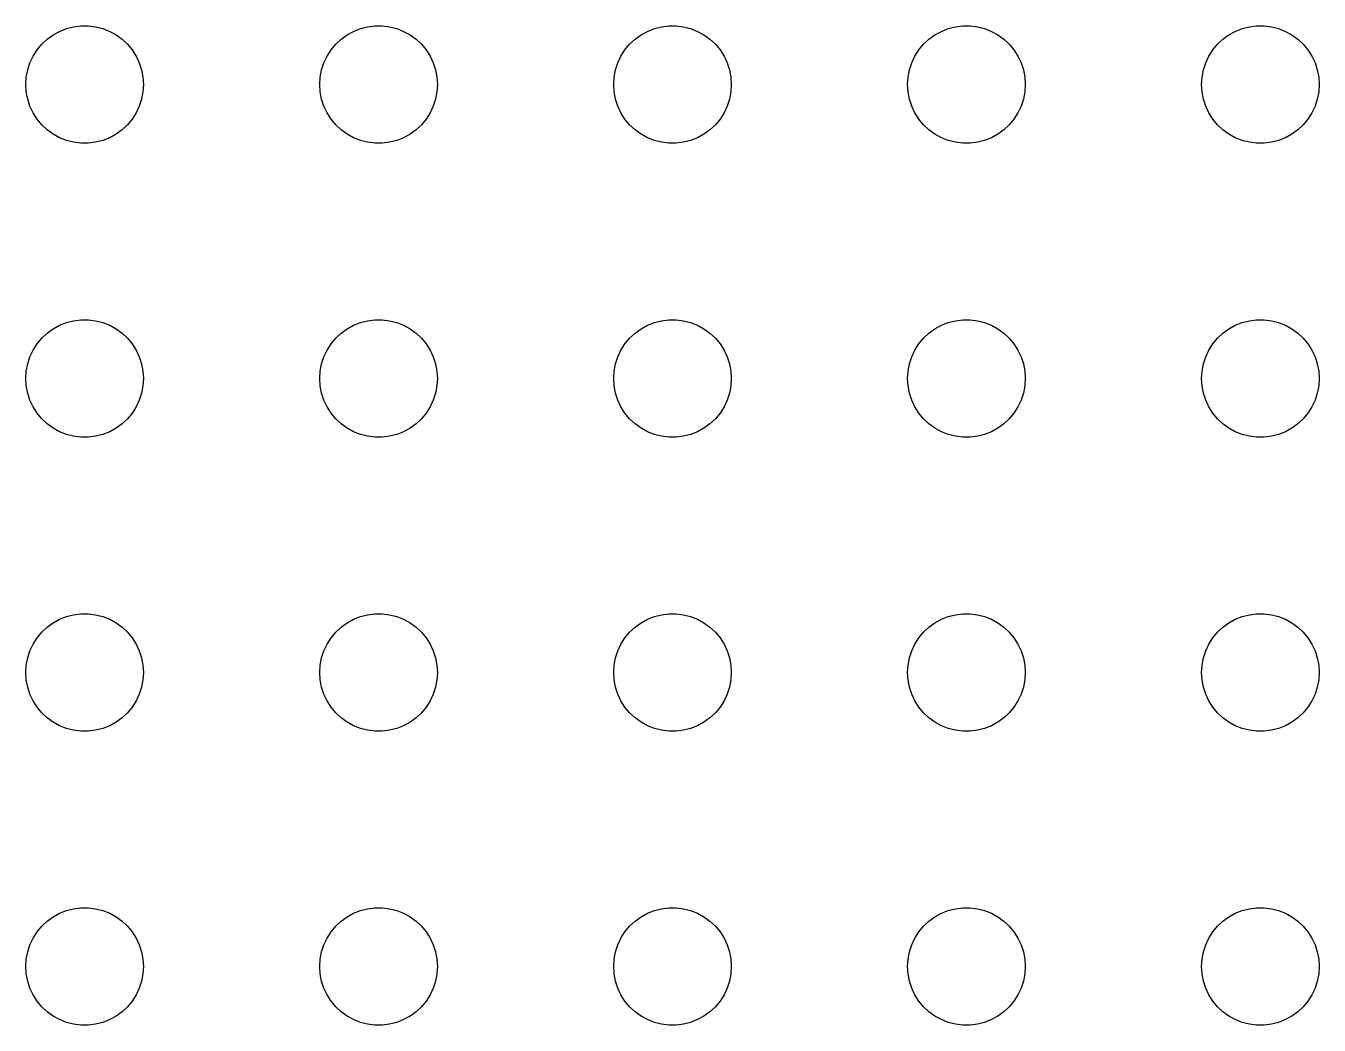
# Model space of a CAD drawing. Header units: metres. Extents: x -134 to 134, y 518 to 1078.
# Drawn here: x -69 to -36, y 796.5 to 822 of the extents above; entities that cross this region are included whole.
import ezdxf

# ---------------------------------------------------------------- set-up
doc = ezdxf.new("R2010")
doc.units = ezdxf.units.M

msp = doc.modelspace()

# ---------------------------------------------------------------- linework, layer by layer
for p, q in [((-68.4561, 821.656), (-68.3037, 821.766)), ((-68.3037, 821.766), (-68.1387, 821.857)), ((-68.1387, 821.857), (-67.9635, 821.927)), ((-67.9635, 821.927), (-67.7811, 821.973)), ((-67.7811, 821.973), (-67.5942, 821.997)), ((-67.5942, 821.997), (-67.4058, 821.997)), ((-67.4058, 821.997), (-67.2189, 821.973)), ((-67.2189, 821.973), (-67.0365, 821.927)), ((-67.0365, 821.927), (-66.8613, 821.857)), ((-66.8613, 821.857), (-66.6963, 821.766)), ((-66.6963, 821.766), (-66.5439, 821.656)), ((-60.9561, 821.656), (-60.8037, 821.766)), ((-60.8037, 821.766), (-60.6387, 821.857)), ((-60.6387, 821.857), (-60.4635, 821.927)), ((-60.4635, 821.927), (-60.2811, 821.973)), ((-60.2811, 821.973), (-60.0942, 821.997)), ((-60.0942, 821.997), (-59.9058, 821.997)), ((-59.9058, 821.997), (-59.7189, 821.973)), ((-59.7189, 821.973), (-59.5365, 821.927)), ((-59.5365, 821.927), (-59.3613, 821.857)), ((-59.3613, 821.857), (-59.1963, 821.766)), ((-59.1963, 821.766), (-59.0439, 821.656)), ((-53.4561, 821.656), (-53.3037, 821.766)), ((-53.3037, 821.766), (-53.1387, 821.857)), ((-53.1387, 821.857), (-52.9635, 821.927)), ((-52.9635, 821.927), (-52.7811, 821.973)), ((-52.7811, 821.973), (-52.5942, 821.997)), ((-52.5942, 821.997), (-52.4058, 821.997)), ((-52.4058, 821.997), (-52.2189, 821.973)), ((-52.2189, 821.973), (-52.0365, 821.927)), ((-52.0365, 821.927), (-51.8613, 821.857)), ((-51.8613, 821.857), (-51.6963, 821.766)), ((-51.6963, 821.766), (-51.5439, 821.656)), ((-45.9561, 821.656), (-45.8037, 821.766)), ((-45.8037, 821.766), (-45.6387, 821.857)), ((-45.6387, 821.857), (-45.4635, 821.927)), ((-45.4635, 821.927), (-45.2811, 821.973)), ((-45.2811, 821.973), (-45.0942, 821.997)), ((-45.0942, 821.997), (-44.9058, 821.997)), ((-44.9058, 821.997), (-44.7189, 821.973)), ((-44.7189, 821.973), (-44.5365, 821.927)), ((-44.5365, 821.927), (-44.3613, 821.857)), ((-44.3613, 821.857), (-44.1963, 821.766)), ((-44.1963, 821.766), (-44.0439, 821.656)), ((-38.4561, 821.656), (-38.3037, 821.766)), ((-38.3037, 821.766), (-38.1387, 821.857)), ((-38.1387, 821.857), (-37.9635, 821.927)), ((-37.9635, 821.927), (-37.7811, 821.973)), ((-37.7811, 821.973), (-37.5942, 821.997)), ((-37.5942, 821.997), (-37.4058, 821.997)), ((-37.4058, 821.997), (-37.2189, 821.973)), ((-37.2189, 821.973), (-37.0365, 821.927)), ((-37.0365, 821.927), (-36.8613, 821.857)), ((-36.8613, 821.857), (-36.6963, 821.766)), ((-36.6963, 821.766), (-36.5439, 821.656)), ((-68.8145, 821.223), (-68.7135, 821.382)), ((-68.7135, 821.382), (-68.5934, 821.527)), ((-68.5934, 821.527), (-68.4561, 821.656)), ((-66.5439, 821.656), (-66.4065, 821.527)), ((-66.4065, 821.527), (-66.2865, 821.382)), ((-66.2865, 821.382), (-66.1855, 821.223)), ((-61.3145, 821.223), (-61.2135, 821.382)), ((-61.2135, 821.382), (-61.0934, 821.527)), ((-61.0934, 821.527), (-60.9561, 821.656)), ((-59.0439, 821.656), (-58.9065, 821.527)), ((-58.9065, 821.527), (-58.7865, 821.382)), ((-58.7865, 821.382), (-58.6855, 821.223)), ((-53.8145, 821.223), (-53.7135, 821.382)), ((-53.7135, 821.382), (-53.5934, 821.527)), ((-53.5934, 821.527), (-53.4561, 821.656)), ((-51.5439, 821.656), (-51.4065, 821.527)), ((-51.4065, 821.527), (-51.2865, 821.382)), ((-51.2865, 821.382), (-51.1855, 821.223)), ((-46.3145, 821.223), (-46.2135, 821.382)), ((-46.2135, 821.382), (-46.0934, 821.527)), ((-46.0934, 821.527), (-45.9561, 821.656)), ((-44.0439, 821.656), (-43.9065, 821.527)), ((-43.9065, 821.527), (-43.7865, 821.382)), ((-43.7865, 821.382), (-43.6855, 821.223)), ((-38.8145, 821.223), (-38.7135, 821.382)), ((-38.7135, 821.382), (-38.5934, 821.527)), ((-38.5934, 821.527), (-38.4561, 821.656)), ((-36.5439, 821.656), (-36.4065, 821.527)), ((-36.4065, 821.527), (-36.2865, 821.382)), ((-36.2865, 821.382), (-36.1855, 821.223)), ((-68.9529, 820.873), (-68.8947, 821.052)), ((-68.8947, 821.052), (-68.8145, 821.223)), ((-66.1855, 821.223), (-66.1053, 821.052)), ((-66.1053, 821.052), (-66.0471, 820.873)), ((-61.4529, 820.873), (-61.3947, 821.052)), ((-61.3947, 821.052), (-61.3145, 821.223)), ((-58.6855, 821.223), (-58.6053, 821.052)), ((-58.6053, 821.052), (-58.5471, 820.873)), ((-53.9529, 820.873), (-53.8947, 821.052)), ((-53.8947, 821.052), (-53.8145, 821.223)), ((-51.1855, 821.223), (-51.1053, 821.052)), ((-51.1053, 821.052), (-51.0471, 820.873)), ((-46.4529, 820.873), (-46.3947, 821.052)), ((-46.3947, 821.052), (-46.3145, 821.223)), ((-43.6855, 821.223), (-43.6053, 821.052)), ((-43.6053, 821.052), (-43.5471, 820.873)), ((-38.9529, 820.873), (-38.8947, 821.052)), ((-38.8947, 821.052), (-38.8145, 821.223)), ((-36.1855, 821.223), (-36.1053, 821.052)), ((-36.1053, 821.052), (-36.0471, 820.873)), ((-68.9882, 820.688), (-68.9529, 820.873)), ((-66.0471, 820.873), (-66.0118, 820.688)), ((-61.4882, 820.688), (-61.4529, 820.873)), ((-58.5471, 820.873), (-58.5118, 820.688)), ((-53.9882, 820.688), (-53.9529, 820.873)), ((-51.0471, 820.873), (-51.0118, 820.688)), ((-46.4882, 820.688), (-46.4529, 820.873)), ((-43.5471, 820.873), (-43.5118, 820.688)), ((-38.9882, 820.688), (-38.9529, 820.873)), ((-36.0471, 820.873), (-36.0118, 820.688)), ((-69, 820.5), (-68.9882, 820.688)), ((-68.9882, 820.312), (-69, 820.5)), ((-66.0118, 820.688), (-66, 820.5)), ((-66, 820.5), (-66.0118, 820.312)), ((-61.5, 820.5), (-61.4882, 820.688)), ((-61.4882, 820.312), (-61.5, 820.5)), ((-58.5118, 820.688), (-58.5, 820.5)), ((-58.5, 820.5), (-58.5118, 820.312)), ((-54, 820.5), (-53.9882, 820.688)), ((-53.9882, 820.312), (-54, 820.5)), ((-51.0118, 820.688), (-51, 820.5)), ((-51, 820.5), (-51.0118, 820.312)), ((-46.5, 820.5), (-46.4882, 820.688)), ((-46.4882, 820.312), (-46.5, 820.5)), ((-43.5118, 820.688), (-43.5, 820.5)), ((-43.5, 820.5), (-43.5118, 820.312)), ((-39, 820.5), (-38.9882, 820.688)), ((-38.9882, 820.312), (-39, 820.5)), ((-36.0118, 820.688), (-36, 820.5)), ((-36, 820.5), (-36.0118, 820.312)), ((-68.9529, 820.127), (-68.9882, 820.312)), ((-68.8947, 819.948), (-68.9529, 820.127)), ((-66.0471, 820.127), (-66.1053, 819.948)), ((-66.0118, 820.312), (-66.0471, 820.127)), ((-61.4529, 820.127), (-61.4882, 820.312)), ((-61.3947, 819.948), (-61.4529, 820.127)), ((-58.5471, 820.127), (-58.6053, 819.948)), ((-58.5118, 820.312), (-58.5471, 820.127)), ((-53.9529, 820.127), (-53.9882, 820.312)), ((-53.8947, 819.948), (-53.9529, 820.127)), ((-51.0471, 820.127), (-51.1053, 819.948)), ((-51.0118, 820.312), (-51.0471, 820.127)), ((-46.4529, 820.127), (-46.4882, 820.312)), ((-46.3947, 819.948), (-46.4529, 820.127)), ((-43.5471, 820.127), (-43.6053, 819.948)), ((-43.5118, 820.312), (-43.5471, 820.127)), ((-38.9529, 820.127), (-38.9882, 820.312)), ((-38.8947, 819.948), (-38.9529, 820.127)), ((-36.0471, 820.127), (-36.1053, 819.948)), ((-36.0118, 820.312), (-36.0471, 820.127)), ((-68.8145, 819.777), (-68.8947, 819.948)), ((-68.7135, 819.618), (-68.8145, 819.777)), ((-66.1855, 819.777), (-66.2865, 819.618)), ((-66.1053, 819.948), (-66.1855, 819.777)), ((-61.3145, 819.777), (-61.3947, 819.948)), ((-61.2135, 819.618), (-61.3145, 819.777)), ((-58.6855, 819.777), (-58.7865, 819.618)), ((-58.6053, 819.948), (-58.6855, 819.777)), ((-53.8145, 819.777), (-53.8947, 819.948)), ((-53.7135, 819.618), (-53.8145, 819.777)), ((-51.1855, 819.777), (-51.2865, 819.618)), ((-51.1053, 819.948), (-51.1855, 819.777)), ((-46.3145, 819.777), (-46.3947, 819.948)), ((-46.2135, 819.618), (-46.3145, 819.777)), ((-43.6855, 819.777), (-43.7865, 819.618)), ((-43.6053, 819.948), (-43.6855, 819.777)), ((-38.8145, 819.777), (-38.8947, 819.948)), ((-38.7135, 819.618), (-38.8145, 819.777)), ((-36.1855, 819.777), (-36.2865, 819.618)), ((-36.1053, 819.948), (-36.1855, 819.777)), ((-68.5934, 819.473), (-68.7135, 819.618)), ((-68.4561, 819.344), (-68.5934, 819.473)), ((-66.4065, 819.473), (-66.5439, 819.344)), ((-66.2865, 819.618), (-66.4065, 819.473)), ((-61.0934, 819.473), (-61.2135, 819.618)), ((-60.9561, 819.344), (-61.0934, 819.473)), ((-58.9065, 819.473), (-59.0439, 819.344)), ((-58.7865, 819.618), (-58.9065, 819.473)), ((-53.5934, 819.473), (-53.7135, 819.618)), ((-53.4561, 819.344), (-53.5934, 819.473)), ((-51.4065, 819.473), (-51.5439, 819.344)), ((-51.2865, 819.618), (-51.4065, 819.473)), ((-46.0934, 819.473), (-46.2135, 819.618)), ((-45.9561, 819.344), (-46.0934, 819.473)), ((-43.9065, 819.473), (-44.0439, 819.344)), ((-43.7865, 819.618), (-43.9065, 819.473)), ((-38.5934, 819.473), (-38.7135, 819.618)), ((-38.4561, 819.344), (-38.5934, 819.473)), ((-36.4065, 819.473), (-36.5439, 819.344)), ((-36.2865, 819.618), (-36.4065, 819.473)), ((-68.3037, 819.234), (-68.4561, 819.344)), ((-68.1387, 819.143), (-68.3037, 819.234)), ((-67.9635, 819.073), (-68.1387, 819.143)), ((-67.7811, 819.027), (-67.9635, 819.073)), ((-67.0365, 819.073), (-67.2189, 819.027)), ((-66.8613, 819.143), (-67.0365, 819.073)), ((-66.6963, 819.234), (-66.8613, 819.143)), ((-66.5439, 819.344), (-66.6963, 819.234)), ((-60.8037, 819.234), (-60.9561, 819.344)), ((-60.6387, 819.143), (-60.8037, 819.234)), ((-60.4635, 819.073), (-60.6387, 819.143)), ((-60.2811, 819.027), (-60.4635, 819.073)), ((-59.5365, 819.073), (-59.7189, 819.027)), ((-59.3613, 819.143), (-59.5365, 819.073)), ((-59.1963, 819.234), (-59.3613, 819.143)), ((-59.0439, 819.344), (-59.1963, 819.234)), ((-53.3037, 819.234), (-53.4561, 819.344)), ((-53.1387, 819.143), (-53.3037, 819.234)), ((-52.9635, 819.073), (-53.1387, 819.143)), ((-52.7811, 819.027), (-52.9635, 819.073)), ((-52.0365, 819.073), (-52.2189, 819.027)), ((-51.8613, 819.143), (-52.0365, 819.073)), ((-51.6963, 819.234), (-51.8613, 819.143)), ((-51.5439, 819.344), (-51.6963, 819.234)), ((-45.8037, 819.234), (-45.9561, 819.344)), ((-45.6387, 819.143), (-45.8037, 819.234)), ((-45.4635, 819.073), (-45.6387, 819.143)), ((-45.2811, 819.027), (-45.4635, 819.073)), ((-44.5365, 819.073), (-44.7189, 819.027)), ((-44.3613, 819.143), (-44.5365, 819.073)), ((-44.1963, 819.234), (-44.3613, 819.143)), ((-44.0439, 819.344), (-44.1963, 819.234)), ((-38.3037, 819.234), (-38.4561, 819.344)), ((-38.1387, 819.143), (-38.3037, 819.234)), ((-37.9635, 819.073), (-38.1387, 819.143)), ((-37.7811, 819.027), (-37.9635, 819.073)), ((-37.0365, 819.073), (-37.2189, 819.027)), ((-36.8613, 819.143), (-37.0365, 819.073)), ((-36.6963, 819.234), (-36.8613, 819.143)), ((-36.5439, 819.344), (-36.6963, 819.234)), ((-67.5942, 819.003), (-67.7811, 819.027)), ((-67.4058, 819.003), (-67.5942, 819.003)), ((-67.2189, 819.027), (-67.4058, 819.003)), ((-60.0942, 819.003), (-60.2811, 819.027)), ((-59.9058, 819.003), (-60.0942, 819.003)), ((-59.7189, 819.027), (-59.9058, 819.003)), ((-52.5942, 819.003), (-52.7811, 819.027)), ((-52.4058, 819.003), (-52.5942, 819.003)), ((-52.2189, 819.027), (-52.4058, 819.003)), ((-45.0942, 819.003), (-45.2811, 819.027)), ((-44.9058, 819.003), (-45.0942, 819.003)), ((-44.7189, 819.027), (-44.9058, 819.003)), ((-37.5942, 819.003), (-37.7811, 819.027)), ((-37.4058, 819.003), (-37.5942, 819.003)), ((-37.2189, 819.027), (-37.4058, 819.003)), ((-67.9635, 814.427), (-67.7811, 814.473)), ((-67.7811, 814.473), (-67.5942, 814.497)), ((-67.5942, 814.497), (-67.4058, 814.497)), ((-67.4058, 814.497), (-67.2189, 814.473)), ((-67.2189, 814.473), (-67.0365, 814.427)), ((-60.4635, 814.427), (-60.2811, 814.473)), ((-60.2811, 814.473), (-60.0942, 814.497)), ((-60.0942, 814.497), (-59.9058, 814.497)), ((-59.9058, 814.497), (-59.7189, 814.473)), ((-59.7189, 814.473), (-59.5365, 814.427)), ((-52.9635, 814.427), (-52.7811, 814.473)), ((-52.7811, 814.473), (-52.5942, 814.497)), ((-52.5942, 814.497), (-52.4058, 814.497)), ((-52.4058, 814.497), (-52.2189, 814.473)), ((-52.2189, 814.473), (-52.0365, 814.427)), ((-45.4635, 814.427), (-45.2811, 814.473)), ((-45.2811, 814.473), (-45.0942, 814.497)), ((-45.0942, 814.497), (-44.9058, 814.497)), ((-44.9058, 814.497), (-44.7189, 814.473)), ((-44.7189, 814.473), (-44.5365, 814.427)), ((-37.9635, 814.427), (-37.7811, 814.473)), ((-37.7811, 814.473), (-37.5942, 814.497)), ((-37.5942, 814.497), (-37.4058, 814.497)), ((-37.4058, 814.497), (-37.2189, 814.473)), ((-37.2189, 814.473), (-37.0365, 814.427)), ((-68.5934, 814.027), (-68.4561, 814.156)), ((-68.4561, 814.156), (-68.3037, 814.266)), ((-68.3037, 814.266), (-68.1387, 814.357)), ((-68.1387, 814.357), (-67.9635, 814.427)), ((-67.0365, 814.427), (-66.8613, 814.357)), ((-66.8613, 814.357), (-66.6963, 814.266)), ((-66.6963, 814.266), (-66.5439, 814.156)), ((-66.5439, 814.156), (-66.4065, 814.027)), ((-61.0934, 814.027), (-60.9561, 814.156)), ((-60.9561, 814.156), (-60.8037, 814.266)), ((-60.8037, 814.266), (-60.6387, 814.357)), ((-60.6387, 814.357), (-60.4635, 814.427)), ((-59.5365, 814.427), (-59.3613, 814.357)), ((-59.3613, 814.357), (-59.1963, 814.266)), ((-59.1963, 814.266), (-59.0439, 814.156)), ((-59.0439, 814.156), (-58.9065, 814.027)), ((-53.5934, 814.027), (-53.4561, 814.156)), ((-53.4561, 814.156), (-53.3037, 814.266)), ((-53.3037, 814.266), (-53.1387, 814.357)), ((-53.1387, 814.357), (-52.9635, 814.427)), ((-52.0365, 814.427), (-51.8613, 814.357)), ((-51.8613, 814.357), (-51.6963, 814.266)), ((-51.6963, 814.266), (-51.5439, 814.156)), ((-51.5439, 814.156), (-51.4065, 814.027)), ((-46.0934, 814.027), (-45.9561, 814.156)), ((-45.9561, 814.156), (-45.8037, 814.266)), ((-45.8037, 814.266), (-45.6387, 814.357)), ((-45.6387, 814.357), (-45.4635, 814.427)), ((-44.5365, 814.427), (-44.3613, 814.357)), ((-44.3613, 814.357), (-44.1963, 814.266)), ((-44.1963, 814.266), (-44.0439, 814.156)), ((-44.0439, 814.156), (-43.9065, 814.027)), ((-38.5934, 814.027), (-38.4561, 814.156)), ((-38.4561, 814.156), (-38.3037, 814.266)), ((-38.3037, 814.266), (-38.1387, 814.357)), ((-38.1387, 814.357), (-37.9635, 814.427)), ((-37.0365, 814.427), (-36.8613, 814.357)), ((-36.8613, 814.357), (-36.6963, 814.266)), ((-36.6963, 814.266), (-36.5439, 814.156)), ((-36.5439, 814.156), (-36.4065, 814.027)), ((-68.8145, 813.723), (-68.7135, 813.882)), ((-68.7135, 813.882), (-68.5934, 814.027)), ((-66.4065, 814.027), (-66.2865, 813.882)), ((-66.2865, 813.882), (-66.1855, 813.723)), ((-61.3145, 813.723), (-61.2135, 813.882)), ((-61.2135, 813.882), (-61.0934, 814.027)), ((-58.9065, 814.027), (-58.7865, 813.882)), ((-58.7865, 813.882), (-58.6855, 813.723)), ((-53.8145, 813.723), (-53.7135, 813.882)), ((-53.7135, 813.882), (-53.5934, 814.027)), ((-51.4065, 814.027), (-51.2865, 813.882)), ((-51.2865, 813.882), (-51.1855, 813.723)), ((-46.3145, 813.723), (-46.2135, 813.882)), ((-46.2135, 813.882), (-46.0934, 814.027)), ((-43.9065, 814.027), (-43.7865, 813.882)), ((-43.7865, 813.882), (-43.6855, 813.723)), ((-38.8145, 813.723), (-38.7135, 813.882)), ((-38.7135, 813.882), (-38.5934, 814.027)), ((-36.4065, 814.027), (-36.2865, 813.882)), ((-36.2865, 813.882), (-36.1855, 813.723)), ((-68.9529, 813.373), (-68.8947, 813.552)), ((-68.8947, 813.552), (-68.8145, 813.723)), ((-66.1855, 813.723), (-66.1053, 813.552)), ((-66.1053, 813.552), (-66.0471, 813.373)), ((-61.4529, 813.373), (-61.3947, 813.552)), ((-61.3947, 813.552), (-61.3145, 813.723)), ((-58.6855, 813.723), (-58.6053, 813.552)), ((-58.6053, 813.552), (-58.5471, 813.373)), ((-53.9529, 813.373), (-53.8947, 813.552)), ((-53.8947, 813.552), (-53.8145, 813.723)), ((-51.1855, 813.723), (-51.1053, 813.552)), ((-51.1053, 813.552), (-51.0471, 813.373)), ((-46.4529, 813.373), (-46.3947, 813.552)), ((-46.3947, 813.552), (-46.3145, 813.723)), ((-43.6855, 813.723), (-43.6053, 813.552)), ((-43.6053, 813.552), (-43.5471, 813.373)), ((-38.9529, 813.373), (-38.8947, 813.552)), ((-38.8947, 813.552), (-38.8145, 813.723)), ((-36.1855, 813.723), (-36.1053, 813.552)), ((-36.1053, 813.552), (-36.0471, 813.373)), ((-69, 813), (-68.9882, 813.188)), ((-68.9882, 813.188), (-68.9529, 813.373)), ((-66.0471, 813.373), (-66.0118, 813.188)), ((-66.0118, 813.188), (-66, 813)), ((-61.5, 813), (-61.4882, 813.188)), ((-61.4882, 813.188), (-61.4529, 813.373)), ((-58.5471, 813.373), (-58.5118, 813.188)), ((-58.5118, 813.188), (-58.5, 813)), ((-54, 813), (-53.9882, 813.188)), ((-53.9882, 813.188), (-53.9529, 813.373)), ((-51.0471, 813.373), (-51.0118, 813.188)), ((-51.0118, 813.188), (-51, 813)), ((-46.5, 813), (-46.4882, 813.188)), ((-46.4882, 813.188), (-46.4529, 813.373)), ((-43.5471, 813.373), (-43.5118, 813.188)), ((-43.5118, 813.188), (-43.5, 813)), ((-39, 813), (-38.9882, 813.188)), ((-38.9882, 813.188), (-38.9529, 813.373)), ((-36.0471, 813.373), (-36.0118, 813.188)), ((-36.0118, 813.188), (-36, 813)), ((-68.9882, 812.812), (-69, 813)), ((-68.9529, 812.627), (-68.9882, 812.812)), ((-66.0118, 812.812), (-66.0471, 812.627)), ((-66, 813), (-66.0118, 812.812)), ((-61.4882, 812.812), (-61.5, 813)), ((-61.4529, 812.627), (-61.4882, 812.812)), ((-58.5118, 812.812), (-58.5471, 812.627)), ((-58.5, 813), (-58.5118, 812.812)), ((-53.9882, 812.812), (-54, 813)), ((-53.9529, 812.627), (-53.9882, 812.812)), ((-51.0118, 812.812), (-51.0471, 812.627)), ((-51, 813), (-51.0118, 812.812)), ((-46.4882, 812.812), (-46.5, 813)), ((-46.4529, 812.627), (-46.4882, 812.812)), ((-43.5118, 812.812), (-43.5471, 812.627)), ((-43.5, 813), (-43.5118, 812.812)), ((-38.9882, 812.812), (-39, 813)), ((-38.9529, 812.627), (-38.9882, 812.812)), ((-36.0118, 812.812), (-36.0471, 812.627)), ((-36, 813), (-36.0118, 812.812)), ((-68.8947, 812.448), (-68.9529, 812.627)), ((-66.0471, 812.627), (-66.1053, 812.448)), ((-61.3947, 812.448), (-61.4529, 812.627)), ((-58.5471, 812.627), (-58.6053, 812.448)), ((-53.8947, 812.448), (-53.9529, 812.627)), ((-51.0471, 812.627), (-51.1053, 812.448)), ((-46.3947, 812.448), (-46.4529, 812.627)), ((-43.5471, 812.627), (-43.6053, 812.448)), ((-38.8947, 812.448), (-38.9529, 812.627)), ((-36.0471, 812.627), (-36.1053, 812.448)), ((-68.8145, 812.277), (-68.8947, 812.448)), ((-68.7135, 812.118), (-68.8145, 812.277)), ((-66.1855, 812.277), (-66.2865, 812.118)), ((-66.1053, 812.448), (-66.1855, 812.277)), ((-61.3145, 812.277), (-61.3947, 812.448)), ((-61.2135, 812.118), (-61.3145, 812.277)), ((-58.6855, 812.277), (-58.7865, 812.118)), ((-58.6053, 812.448), (-58.6855, 812.277)), ((-53.8145, 812.277), (-53.8947, 812.448)), ((-53.7135, 812.118), (-53.8145, 812.277)), ((-51.1855, 812.277), (-51.2865, 812.118)), ((-51.1053, 812.448), (-51.1855, 812.277)), ((-46.3145, 812.277), (-46.3947, 812.448)), ((-46.2135, 812.118), (-46.3145, 812.277)), ((-43.6855, 812.277), (-43.7865, 812.118)), ((-43.6053, 812.448), (-43.6855, 812.277)), ((-38.8145, 812.277), (-38.8947, 812.448)), ((-38.7135, 812.118), (-38.8145, 812.277)), ((-36.1855, 812.277), (-36.2865, 812.118)), ((-36.1053, 812.448), (-36.1855, 812.277)), ((-68.5934, 811.973), (-68.7135, 812.118)), ((-68.4561, 811.844), (-68.5934, 811.973)), ((-68.3037, 811.734), (-68.4561, 811.844)), ((-66.5439, 811.844), (-66.6963, 811.734)), ((-66.4065, 811.973), (-66.5439, 811.844)), ((-66.2865, 812.118), (-66.4065, 811.973)), ((-61.0934, 811.973), (-61.2135, 812.118)), ((-60.9561, 811.844), (-61.0934, 811.973)), ((-60.8037, 811.734), (-60.9561, 811.844)), ((-59.0439, 811.844), (-59.1963, 811.734)), ((-58.9065, 811.973), (-59.0439, 811.844)), ((-58.7865, 812.118), (-58.9065, 811.973)), ((-53.5934, 811.973), (-53.7135, 812.118)), ((-53.4561, 811.844), (-53.5934, 811.973)), ((-53.3037, 811.734), (-53.4561, 811.844)), ((-51.5439, 811.844), (-51.6963, 811.734)), ((-51.4065, 811.973), (-51.5439, 811.844)), ((-51.2865, 812.118), (-51.4065, 811.973)), ((-46.0934, 811.973), (-46.2135, 812.118)), ((-45.9561, 811.844), (-46.0934, 811.973)), ((-45.8037, 811.734), (-45.9561, 811.844)), ((-44.0439, 811.844), (-44.1963, 811.734)), ((-43.9065, 811.973), (-44.0439, 811.844)), ((-43.7865, 812.118), (-43.9065, 811.973)), ((-38.5934, 811.973), (-38.7135, 812.118)), ((-38.4561, 811.844), (-38.5934, 811.973)), ((-38.3037, 811.734), (-38.4561, 811.844)), ((-36.5439, 811.844), (-36.6963, 811.734)), ((-36.4065, 811.973), (-36.5439, 811.844)), ((-36.2865, 812.118), (-36.4065, 811.973)), ((-68.1387, 811.643), (-68.3037, 811.734)), ((-67.9635, 811.573), (-68.1387, 811.643)), ((-67.7811, 811.527), (-67.9635, 811.573)), ((-67.5942, 811.503), (-67.7811, 811.527)), ((-67.4058, 811.503), (-67.5942, 811.503)), ((-67.2189, 811.527), (-67.4058, 811.503)), ((-67.0365, 811.573), (-67.2189, 811.527)), ((-66.8613, 811.643), (-67.0365, 811.573)), ((-66.6963, 811.734), (-66.8613, 811.643)), ((-60.6387, 811.643), (-60.8037, 811.734)), ((-60.4635, 811.573), (-60.6387, 811.643)), ((-60.2811, 811.527), (-60.4635, 811.573)), ((-60.0942, 811.503), (-60.2811, 811.527)), ((-59.9058, 811.503), (-60.0942, 811.503)), ((-59.7189, 811.527), (-59.9058, 811.503)), ((-59.5365, 811.573), (-59.7189, 811.527)), ((-59.3613, 811.643), (-59.5365, 811.573)), ((-59.1963, 811.734), (-59.3613, 811.643)), ((-53.1387, 811.643), (-53.3037, 811.734)), ((-52.9635, 811.573), (-53.1387, 811.643)), ((-52.7811, 811.527), (-52.9635, 811.573)), ((-52.5942, 811.503), (-52.7811, 811.527)), ((-52.4058, 811.503), (-52.5942, 811.503)), ((-52.2189, 811.527), (-52.4058, 811.503)), ((-52.0365, 811.573), (-52.2189, 811.527)), ((-51.8613, 811.643), (-52.0365, 811.573)), ((-51.6963, 811.734), (-51.8613, 811.643)), ((-45.6387, 811.643), (-45.8037, 811.734)), ((-45.4635, 811.573), (-45.6387, 811.643)), ((-45.2811, 811.527), (-45.4635, 811.573)), ((-45.0942, 811.503), (-45.2811, 811.527)), ((-44.9058, 811.503), (-45.0942, 811.503)), ((-44.7189, 811.527), (-44.9058, 811.503)), ((-44.5365, 811.573), (-44.7189, 811.527)), ((-44.3613, 811.643), (-44.5365, 811.573)), ((-44.1963, 811.734), (-44.3613, 811.643)), ((-38.1387, 811.643), (-38.3037, 811.734)), ((-37.9635, 811.573), (-38.1387, 811.643)), ((-37.7811, 811.527), (-37.9635, 811.573)), ((-37.5942, 811.503), (-37.7811, 811.527)), ((-37.4058, 811.503), (-37.5942, 811.503)), ((-37.2189, 811.527), (-37.4058, 811.503)), ((-37.0365, 811.573), (-37.2189, 811.527)), ((-36.8613, 811.643), (-37.0365, 811.573)), ((-36.6963, 811.734), (-36.8613, 811.643)), ((-68.3037, 806.766), (-68.1387, 806.857)), ((-68.1387, 806.857), (-67.9635, 806.927)), ((-67.9635, 806.927), (-67.7811, 806.973)), ((-67.7811, 806.973), (-67.5942, 806.997)), ((-67.5942, 806.997), (-67.4058, 806.997)), ((-67.4058, 806.997), (-67.2189, 806.973)), ((-67.2189, 806.973), (-67.0365, 806.927)), ((-67.0365, 806.927), (-66.8613, 806.857)), ((-66.8613, 806.857), (-66.6963, 806.766)), ((-60.8037, 806.766), (-60.6387, 806.857)), ((-60.6387, 806.857), (-60.4635, 806.927)), ((-60.4635, 806.927), (-60.2811, 806.973)), ((-60.2811, 806.973), (-60.0942, 806.997)), ((-60.0942, 806.997), (-59.9058, 806.997)), ((-59.9058, 806.997), (-59.7189, 806.973)), ((-59.7189, 806.973), (-59.5365, 806.927)), ((-59.5365, 806.927), (-59.3613, 806.857)), ((-59.3613, 806.857), (-59.1963, 806.766)), ((-53.3037, 806.766), (-53.1387, 806.857)), ((-53.1387, 806.857), (-52.9635, 806.927)), ((-52.9635, 806.927), (-52.7811, 806.973)), ((-52.7811, 806.973), (-52.5942, 806.997)), ((-52.5942, 806.997), (-52.4058, 806.997)), ((-52.4058, 806.997), (-52.2189, 806.973)), ((-52.2189, 806.973), (-52.0365, 806.927)), ((-52.0365, 806.927), (-51.8613, 806.857)), ((-51.8613, 806.857), (-51.6963, 806.766)), ((-45.8037, 806.766), (-45.6387, 806.857)), ((-45.6387, 806.857), (-45.4635, 806.927)), ((-45.4635, 806.927), (-45.2811, 806.973)), ((-45.2811, 806.973), (-45.0942, 806.997)), ((-45.0942, 806.997), (-44.9058, 806.997)), ((-44.9058, 806.997), (-44.7189, 806.973)), ((-44.7189, 806.973), (-44.5365, 806.927)), ((-44.5365, 806.927), (-44.3613, 806.857)), ((-44.3613, 806.857), (-44.1963, 806.766)), ((-38.3037, 806.766), (-38.1387, 806.857)), ((-38.1387, 806.857), (-37.9635, 806.927)), ((-37.9635, 806.927), (-37.7811, 806.973)), ((-37.7811, 806.973), (-37.5942, 806.997)), ((-37.5942, 806.997), (-37.4058, 806.997)), ((-37.4058, 806.997), (-37.2189, 806.973)), ((-37.2189, 806.973), (-37.0365, 806.927)), ((-37.0365, 806.927), (-36.8613, 806.857)), ((-36.8613, 806.857), (-36.6963, 806.766)), ((-68.7135, 806.382), (-68.5934, 806.527)), ((-68.5934, 806.527), (-68.4561, 806.656)), ((-68.4561, 806.656), (-68.3037, 806.766)), ((-66.6963, 806.766), (-66.5439, 806.656)), ((-66.5439, 806.656), (-66.4065, 806.527)), ((-66.4065, 806.527), (-66.2865, 806.382)), ((-61.2135, 806.382), (-61.0934, 806.527)), ((-61.0934, 806.527), (-60.9561, 806.656)), ((-60.9561, 806.656), (-60.8037, 806.766)), ((-59.1963, 806.766), (-59.0439, 806.656)), ((-59.0439, 806.656), (-58.9065, 806.527)), ((-58.9065, 806.527), (-58.7865, 806.382)), ((-53.7135, 806.382), (-53.5934, 806.527)), ((-53.5934, 806.527), (-53.4561, 806.656)), ((-53.4561, 806.656), (-53.3037, 806.766)), ((-51.6963, 806.766), (-51.5439, 806.656)), ((-51.5439, 806.656), (-51.4065, 806.527)), ((-51.4065, 806.527), (-51.2865, 806.382)), ((-46.2135, 806.382), (-46.0934, 806.527)), ((-46.0934, 806.527), (-45.9561, 806.656)), ((-45.9561, 806.656), (-45.8037, 806.766)), ((-44.1963, 806.766), (-44.0439, 806.656)), ((-44.0439, 806.656), (-43.9065, 806.527)), ((-43.9065, 806.527), (-43.7865, 806.382)), ((-38.7135, 806.382), (-38.5934, 806.527)), ((-38.5934, 806.527), (-38.4561, 806.656)), ((-38.4561, 806.656), (-38.3037, 806.766)), ((-36.6963, 806.766), (-36.5439, 806.656)), ((-36.5439, 806.656), (-36.4065, 806.527)), ((-36.4065, 806.527), (-36.2865, 806.382)), ((-68.8947, 806.052), (-68.8145, 806.223)), ((-68.8145, 806.223), (-68.7135, 806.382)), ((-66.2865, 806.382), (-66.1855, 806.223)), ((-66.1855, 806.223), (-66.1053, 806.052)), ((-61.3947, 806.052), (-61.3145, 806.223)), ((-61.3145, 806.223), (-61.2135, 806.382)), ((-58.7865, 806.382), (-58.6855, 806.223)), ((-58.6855, 806.223), (-58.6053, 806.052)), ((-53.8947, 806.052), (-53.8145, 806.223)), ((-53.8145, 806.223), (-53.7135, 806.382)), ((-51.2865, 806.382), (-51.1855, 806.223)), ((-51.1855, 806.223), (-51.1053, 806.052)), ((-46.3947, 806.052), (-46.3145, 806.223)), ((-46.3145, 806.223), (-46.2135, 806.382)), ((-43.7865, 806.382), (-43.6855, 806.223)), ((-43.6855, 806.223), (-43.6053, 806.052)), ((-38.8947, 806.052), (-38.8145, 806.223)), ((-38.8145, 806.223), (-38.7135, 806.382)), ((-36.2865, 806.382), (-36.1855, 806.223)), ((-36.1855, 806.223), (-36.1053, 806.052)), ((-68.9882, 805.688), (-68.9529, 805.873)), ((-68.9529, 805.873), (-68.8947, 806.052)), ((-66.1053, 806.052), (-66.0471, 805.873)), ((-66.0471, 805.873), (-66.0118, 805.688)), ((-61.4882, 805.688), (-61.4529, 805.873)), ((-61.4529, 805.873), (-61.3947, 806.052)), ((-58.6053, 806.052), (-58.5471, 805.873)), ((-58.5471, 805.873), (-58.5118, 805.688)), ((-53.9882, 805.688), (-53.9529, 805.873)), ((-53.9529, 805.873), (-53.8947, 806.052)), ((-51.1053, 806.052), (-51.0471, 805.873)), ((-51.0471, 805.873), (-51.0118, 805.688)), ((-46.4882, 805.688), (-46.4529, 805.873)), ((-46.4529, 805.873), (-46.3947, 806.052)), ((-43.6053, 806.052), (-43.5471, 805.873)), ((-43.5471, 805.873), (-43.5118, 805.688)), ((-38.9882, 805.688), (-38.9529, 805.873)), ((-38.9529, 805.873), (-38.8947, 806.052)), ((-36.1053, 806.052), (-36.0471, 805.873)), ((-36.0471, 805.873), (-36.0118, 805.688)), ((-69, 805.5), (-68.9882, 805.688)), ((-66.0118, 805.688), (-66, 805.5)), ((-61.5, 805.5), (-61.4882, 805.688)), ((-58.5118, 805.688), (-58.5, 805.5)), ((-54, 805.5), (-53.9882, 805.688)), ((-51.0118, 805.688), (-51, 805.5)), ((-46.5, 805.5), (-46.4882, 805.688)), ((-43.5118, 805.688), (-43.5, 805.5)), ((-39, 805.5), (-38.9882, 805.688)), ((-36.0118, 805.688), (-36, 805.5)), ((-68.9882, 805.312), (-69, 805.5)), ((-68.9529, 805.127), (-68.9882, 805.312)), ((-66.0118, 805.312), (-66.0471, 805.127)), ((-66, 805.5), (-66.0118, 805.312)), ((-61.4882, 805.312), (-61.5, 805.5)), ((-61.4529, 805.127), (-61.4882, 805.312)), ((-58.5118, 805.312), (-58.5471, 805.127)), ((-58.5, 805.5), (-58.5118, 805.312)), ((-53.9882, 805.312), (-54, 805.5)), ((-53.9529, 805.127), (-53.9882, 805.312)), ((-51.0118, 805.312), (-51.0471, 805.127)), ((-51, 805.5), (-51.0118, 805.312)), ((-46.4882, 805.312), (-46.5, 805.5)), ((-46.4529, 805.127), (-46.4882, 805.312)), ((-43.5118, 805.312), (-43.5471, 805.127)), ((-43.5, 805.5), (-43.5118, 805.312)), ((-38.9882, 805.312), (-39, 805.5)), ((-38.9529, 805.127), (-38.9882, 805.312)), ((-36.0118, 805.312), (-36.0471, 805.127)), ((-36, 805.5), (-36.0118, 805.312)), ((-68.8947, 804.948), (-68.9529, 805.127)), ((-68.8145, 804.777), (-68.8947, 804.948)), ((-66.1053, 804.948), (-66.1855, 804.777)), ((-66.0471, 805.127), (-66.1053, 804.948)), ((-61.3947, 804.948), (-61.4529, 805.127)), ((-61.3145, 804.777), (-61.3947, 804.948)), ((-58.6053, 804.948), (-58.6855, 804.777)), ((-58.5471, 805.127), (-58.6053, 804.948)), ((-53.8947, 804.948), (-53.9529, 805.127)), ((-53.8145, 804.777), (-53.8947, 804.948)), ((-51.1053, 804.948), (-51.1855, 804.777)), ((-51.0471, 805.127), (-51.1053, 804.948)), ((-46.3947, 804.948), (-46.4529, 805.127)), ((-46.3145, 804.777), (-46.3947, 804.948)), ((-43.6053, 804.948), (-43.6855, 804.777)), ((-43.5471, 805.127), (-43.6053, 804.948)), ((-38.8947, 804.948), (-38.9529, 805.127)), ((-38.8145, 804.777), (-38.8947, 804.948)), ((-36.1053, 804.948), (-36.1855, 804.777)), ((-36.0471, 805.127), (-36.1053, 804.948)), ((-68.7135, 804.618), (-68.8145, 804.777)), ((-68.5934, 804.473), (-68.7135, 804.618)), ((-66.2865, 804.618), (-66.4065, 804.473)), ((-66.1855, 804.777), (-66.2865, 804.618)), ((-61.2135, 804.618), (-61.3145, 804.777)), ((-61.0934, 804.473), (-61.2135, 804.618)), ((-58.7865, 804.618), (-58.9065, 804.473)), ((-58.6855, 804.777), (-58.7865, 804.618)), ((-53.7135, 804.618), (-53.8145, 804.777)), ((-53.5934, 804.473), (-53.7135, 804.618)), ((-51.2865, 804.618), (-51.4065, 804.473)), ((-51.1855, 804.777), (-51.2865, 804.618)), ((-46.2135, 804.618), (-46.3145, 804.777)), ((-46.0934, 804.473), (-46.2135, 804.618)), ((-43.7865, 804.618), (-43.9065, 804.473)), ((-43.6855, 804.777), (-43.7865, 804.618)), ((-38.7135, 804.618), (-38.8145, 804.777)), ((-38.5934, 804.473), (-38.7135, 804.618)), ((-36.2865, 804.618), (-36.4065, 804.473)), ((-36.1855, 804.777), (-36.2865, 804.618)), ((-68.4561, 804.344), (-68.5934, 804.473)), ((-68.3037, 804.234), (-68.4561, 804.344)), ((-68.1387, 804.143), (-68.3037, 804.234)), ((-66.6963, 804.234), (-66.8613, 804.143)), ((-66.5439, 804.344), (-66.6963, 804.234)), ((-66.4065, 804.473), (-66.5439, 804.344)), ((-60.9561, 804.344), (-61.0934, 804.473)), ((-60.8037, 804.234), (-60.9561, 804.344)), ((-60.6387, 804.143), (-60.8037, 804.234)), ((-59.1963, 804.234), (-59.3613, 804.143)), ((-59.0439, 804.344), (-59.1963, 804.234)), ((-58.9065, 804.473), (-59.0439, 804.344)), ((-53.4561, 804.344), (-53.5934, 804.473)), ((-53.3037, 804.234), (-53.4561, 804.344)), ((-53.1387, 804.143), (-53.3037, 804.234)), ((-51.6963, 804.234), (-51.8613, 804.143)), ((-51.5439, 804.344), (-51.6963, 804.234)), ((-51.4065, 804.473), (-51.5439, 804.344)), ((-45.9561, 804.344), (-46.0934, 804.473)), ((-45.8037, 804.234), (-45.9561, 804.344)), ((-45.6387, 804.143), (-45.8037, 804.234)), ((-44.1963, 804.234), (-44.3613, 804.143)), ((-44.0439, 804.344), (-44.1963, 804.234)), ((-43.9065, 804.473), (-44.0439, 804.344)), ((-38.4561, 804.344), (-38.5934, 804.473)), ((-38.3037, 804.234), (-38.4561, 804.344)), ((-38.1387, 804.143), (-38.3037, 804.234)), ((-36.6963, 804.234), (-36.8613, 804.143)), ((-36.5439, 804.344), (-36.6963, 804.234)), ((-36.4065, 804.473), (-36.5439, 804.344)), ((-67.9635, 804.073), (-68.1387, 804.143)), ((-67.7811, 804.027), (-67.9635, 804.073)), ((-67.5942, 804.003), (-67.7811, 804.027)), ((-67.4058, 804.003), (-67.5942, 804.003)), ((-67.2189, 804.027), (-67.4058, 804.003)), ((-67.0365, 804.073), (-67.2189, 804.027)), ((-66.8613, 804.143), (-67.0365, 804.073)), ((-60.4635, 804.073), (-60.6387, 804.143)), ((-60.2811, 804.027), (-60.4635, 804.073)), ((-60.0942, 804.003), (-60.2811, 804.027)), ((-59.9058, 804.003), (-60.0942, 804.003)), ((-59.7189, 804.027), (-59.9058, 804.003)), ((-59.5365, 804.073), (-59.7189, 804.027)), ((-59.3613, 804.143), (-59.5365, 804.073)), ((-52.9635, 804.073), (-53.1387, 804.143)), ((-52.7811, 804.027), (-52.9635, 804.073)), ((-52.5942, 804.003), (-52.7811, 804.027)), ((-52.4058, 804.003), (-52.5942, 804.003)), ((-52.2189, 804.027), (-52.4058, 804.003)), ((-52.0365, 804.073), (-52.2189, 804.027)), ((-51.8613, 804.143), (-52.0365, 804.073)), ((-45.4635, 804.073), (-45.6387, 804.143)), ((-45.2811, 804.027), (-45.4635, 804.073)), ((-45.0942, 804.003), (-45.2811, 804.027)), ((-44.9058, 804.003), (-45.0942, 804.003)), ((-44.7189, 804.027), (-44.9058, 804.003)), ((-44.5365, 804.073), (-44.7189, 804.027)), ((-44.3613, 804.143), (-44.5365, 804.073)), ((-37.9635, 804.073), (-38.1387, 804.143)), ((-37.7811, 804.027), (-37.9635, 804.073)), ((-37.5942, 804.003), (-37.7811, 804.027)), ((-37.4058, 804.003), (-37.5942, 804.003)), ((-37.2189, 804.027), (-37.4058, 804.003)), ((-37.0365, 804.073), (-37.2189, 804.027)), ((-36.8613, 804.143), (-37.0365, 804.073)), ((-68.4561, 799.156), (-68.3037, 799.266)), ((-68.3037, 799.266), (-68.1387, 799.357)), ((-68.1387, 799.357), (-67.9635, 799.427)), ((-67.9635, 799.427), (-67.7811, 799.473)), ((-67.7811, 799.473), (-67.5942, 799.497)), ((-67.5942, 799.497), (-67.4058, 799.497)), ((-67.4058, 799.497), (-67.2189, 799.473)), ((-67.2189, 799.473), (-67.0365, 799.427)), ((-67.0365, 799.427), (-66.8613, 799.357)), ((-66.8613, 799.357), (-66.6963, 799.266)), ((-66.6963, 799.266), (-66.5439, 799.156)), ((-60.9561, 799.156), (-60.8037, 799.266)), ((-60.8037, 799.266), (-60.6387, 799.357)), ((-60.6387, 799.357), (-60.4635, 799.427)), ((-60.4635, 799.427), (-60.2811, 799.473)), ((-60.2811, 799.473), (-60.0942, 799.497)), ((-60.0942, 799.497), (-59.9058, 799.497)), ((-59.9058, 799.497), (-59.7189, 799.473)), ((-59.7189, 799.473), (-59.5365, 799.427)), ((-59.5365, 799.427), (-59.3613, 799.357)), ((-59.3613, 799.357), (-59.1963, 799.266)), ((-59.1963, 799.266), (-59.0439, 799.156)), ((-53.4561, 799.156), (-53.3037, 799.266)), ((-53.3037, 799.266), (-53.1387, 799.357)), ((-53.1387, 799.357), (-52.9635, 799.427)), ((-52.9635, 799.427), (-52.7811, 799.473)), ((-52.7811, 799.473), (-52.5942, 799.497)), ((-52.5942, 799.497), (-52.4058, 799.497)), ((-52.4058, 799.497), (-52.2189, 799.473)), ((-52.2189, 799.473), (-52.0365, 799.427)), ((-52.0365, 799.427), (-51.8613, 799.357)), ((-51.8613, 799.357), (-51.6963, 799.266)), ((-51.6963, 799.266), (-51.5439, 799.156)), ((-45.9561, 799.156), (-45.8037, 799.266)), ((-45.8037, 799.266), (-45.6387, 799.357)), ((-45.6387, 799.357), (-45.4635, 799.427)), ((-45.4635, 799.427), (-45.2811, 799.473)), ((-45.2811, 799.473), (-45.0942, 799.497)), ((-45.0942, 799.497), (-44.9058, 799.497)), ((-44.9058, 799.497), (-44.7189, 799.473)), ((-44.7189, 799.473), (-44.5365, 799.427)), ((-44.5365, 799.427), (-44.3613, 799.357)), ((-44.3613, 799.357), (-44.1963, 799.266)), ((-44.1963, 799.266), (-44.0439, 799.156)), ((-38.4561, 799.156), (-38.3037, 799.266)), ((-38.3037, 799.266), (-38.1387, 799.357)), ((-38.1387, 799.357), (-37.9635, 799.427)), ((-37.9635, 799.427), (-37.7811, 799.473)), ((-37.7811, 799.473), (-37.5942, 799.497)), ((-37.5942, 799.497), (-37.4058, 799.497)), ((-37.4058, 799.497), (-37.2189, 799.473)), ((-37.2189, 799.473), (-37.0365, 799.427)), ((-37.0365, 799.427), (-36.8613, 799.357)), ((-36.8613, 799.357), (-36.6963, 799.266)), ((-36.6963, 799.266), (-36.5439, 799.156)), ((-68.7135, 798.882), (-68.5934, 799.027)), ((-68.5934, 799.027), (-68.4561, 799.156)), ((-66.5439, 799.156), (-66.4065, 799.027)), ((-66.4065, 799.027), (-66.2865, 798.882)), ((-61.2135, 798.882), (-61.0934, 799.027)), ((-61.0934, 799.027), (-60.9561, 799.156)), ((-59.0439, 799.156), (-58.9065, 799.027)), ((-58.9065, 799.027), (-58.7865, 798.882)), ((-53.7135, 798.882), (-53.5934, 799.027)), ((-53.5934, 799.027), (-53.4561, 799.156)), ((-51.5439, 799.156), (-51.4065, 799.027)), ((-51.4065, 799.027), (-51.2865, 798.882)), ((-46.2135, 798.882), (-46.0934, 799.027)), ((-46.0934, 799.027), (-45.9561, 799.156)), ((-44.0439, 799.156), (-43.9065, 799.027)), ((-43.9065, 799.027), (-43.7865, 798.882)), ((-38.7135, 798.882), (-38.5934, 799.027)), ((-38.5934, 799.027), (-38.4561, 799.156)), ((-36.5439, 799.156), (-36.4065, 799.027)), ((-36.4065, 799.027), (-36.2865, 798.882)), ((-68.8947, 798.552), (-68.8145, 798.723)), ((-68.8145, 798.723), (-68.7135, 798.882)), ((-66.2865, 798.882), (-66.1855, 798.723)), ((-66.1855, 798.723), (-66.1053, 798.552)), ((-61.3947, 798.552), (-61.3145, 798.723)), ((-61.3145, 798.723), (-61.2135, 798.882)), ((-58.7865, 798.882), (-58.6855, 798.723)), ((-58.6855, 798.723), (-58.6053, 798.552)), ((-53.8947, 798.552), (-53.8145, 798.723)), ((-53.8145, 798.723), (-53.7135, 798.882)), ((-51.2865, 798.882), (-51.1855, 798.723)), ((-51.1855, 798.723), (-51.1053, 798.552)), ((-46.3947, 798.552), (-46.3145, 798.723)), ((-46.3145, 798.723), (-46.2135, 798.882)), ((-43.7865, 798.882), (-43.6855, 798.723)), ((-43.6855, 798.723), (-43.6053, 798.552)), ((-38.8947, 798.552), (-38.8145, 798.723)), ((-38.8145, 798.723), (-38.7135, 798.882)), ((-36.2865, 798.882), (-36.1855, 798.723)), ((-36.1855, 798.723), (-36.1053, 798.552)), ((-68.9882, 798.188), (-68.9529, 798.373)), ((-68.9529, 798.373), (-68.8947, 798.552)), ((-66.1053, 798.552), (-66.0471, 798.373)), ((-66.0471, 798.373), (-66.0118, 798.188)), ((-61.4882, 798.188), (-61.4529, 798.373)), ((-61.4529, 798.373), (-61.3947, 798.552)), ((-58.6053, 798.552), (-58.5471, 798.373)), ((-58.5471, 798.373), (-58.5118, 798.188)), ((-53.9882, 798.188), (-53.9529, 798.373)), ((-53.9529, 798.373), (-53.8947, 798.552)), ((-51.1053, 798.552), (-51.0471, 798.373)), ((-51.0471, 798.373), (-51.0118, 798.188)), ((-46.4882, 798.188), (-46.4529, 798.373)), ((-46.4529, 798.373), (-46.3947, 798.552)), ((-43.6053, 798.552), (-43.5471, 798.373)), ((-43.5471, 798.373), (-43.5118, 798.188)), ((-38.9882, 798.188), (-38.9529, 798.373)), ((-38.9529, 798.373), (-38.8947, 798.552)), ((-36.1053, 798.552), (-36.0471, 798.373)), ((-36.0471, 798.373), (-36.0118, 798.188)), ((-69, 798), (-68.9882, 798.188)), ((-68.9882, 797.812), (-69, 798)), ((-66.0118, 798.188), (-66, 798)), ((-66, 798), (-66.0118, 797.812)), ((-61.5, 798), (-61.4882, 798.188)), ((-61.4882, 797.812), (-61.5, 798)), ((-58.5118, 798.188), (-58.5, 798)), ((-58.5, 798), (-58.5118, 797.812)), ((-54, 798), (-53.9882, 798.188)), ((-53.9882, 797.812), (-54, 798)), ((-51.0118, 798.188), (-51, 798)), ((-51, 798), (-51.0118, 797.812)), ((-46.5, 798), (-46.4882, 798.188)), ((-46.4882, 797.812), (-46.5, 798)), ((-43.5118, 798.188), (-43.5, 798)), ((-43.5, 798), (-43.5118, 797.812)), ((-39, 798), (-38.9882, 798.188)), ((-38.9882, 797.812), (-39, 798)), ((-36.0118, 798.188), (-36, 798)), ((-36, 798), (-36.0118, 797.812)), ((-68.9529, 797.627), (-68.9882, 797.812)), ((-68.8947, 797.448), (-68.9529, 797.627)), ((-66.0471, 797.627), (-66.1053, 797.448)), ((-66.0118, 797.812), (-66.0471, 797.627)), ((-61.4529, 797.627), (-61.4882, 797.812)), ((-61.3947, 797.448), (-61.4529, 797.627)), ((-58.5471, 797.627), (-58.6053, 797.448)), ((-58.5118, 797.812), (-58.5471, 797.627)), ((-53.9529, 797.627), (-53.9882, 797.812)), ((-53.8947, 797.448), (-53.9529, 797.627)), ((-51.0471, 797.627), (-51.1053, 797.448)), ((-51.0118, 797.812), (-51.0471, 797.627)), ((-46.4529, 797.627), (-46.4882, 797.812)), ((-46.3947, 797.448), (-46.4529, 797.627)), ((-43.5471, 797.627), (-43.6053, 797.448)), ((-43.5118, 797.812), (-43.5471, 797.627)), ((-38.9529, 797.627), (-38.9882, 797.812)), ((-38.8947, 797.448), (-38.9529, 797.627)), ((-36.0471, 797.627), (-36.1053, 797.448)), ((-36.0118, 797.812), (-36.0471, 797.627)), ((-68.8145, 797.277), (-68.8947, 797.448)), ((-66.1053, 797.448), (-66.1855, 797.277)), ((-61.3145, 797.277), (-61.3947, 797.448)), ((-58.6053, 797.448), (-58.6855, 797.277)), ((-53.8145, 797.277), (-53.8947, 797.448)), ((-51.1053, 797.448), (-51.1855, 797.277)), ((-46.3145, 797.277), (-46.3947, 797.448)), ((-43.6053, 797.448), (-43.6855, 797.277)), ((-38.8145, 797.277), (-38.8947, 797.448)), ((-36.1053, 797.448), (-36.1855, 797.277)), ((-68.7135, 797.118), (-68.8145, 797.277)), ((-68.5934, 796.973), (-68.7135, 797.118)), ((-68.4561, 796.844), (-68.5934, 796.973)), ((-66.4065, 796.973), (-66.5439, 796.844)), ((-66.2865, 797.118), (-66.4065, 796.973)), ((-66.1855, 797.277), (-66.2865, 797.118)), ((-61.2135, 797.118), (-61.3145, 797.277)), ((-61.0934, 796.973), (-61.2135, 797.118)), ((-60.9561, 796.844), (-61.0934, 796.973)), ((-58.9065, 796.973), (-59.0439, 796.844)), ((-58.7865, 797.118), (-58.9065, 796.973)), ((-58.6855, 797.277), (-58.7865, 797.118)), ((-53.7135, 797.118), (-53.8145, 797.277)), ((-53.5934, 796.973), (-53.7135, 797.118)), ((-53.4561, 796.844), (-53.5934, 796.973)), ((-51.4065, 796.973), (-51.5439, 796.844)), ((-51.2865, 797.118), (-51.4065, 796.973)), ((-51.1855, 797.277), (-51.2865, 797.118)), ((-46.2135, 797.118), (-46.3145, 797.277)), ((-46.0934, 796.973), (-46.2135, 797.118)), ((-45.9561, 796.844), (-46.0934, 796.973)), ((-43.9065, 796.973), (-44.0439, 796.844)), ((-43.7865, 797.118), (-43.9065, 796.973)), ((-43.6855, 797.277), (-43.7865, 797.118)), ((-38.7135, 797.118), (-38.8145, 797.277)), ((-38.5934, 796.973), (-38.7135, 797.118)), ((-38.4561, 796.844), (-38.5934, 796.973)), ((-36.4065, 796.973), (-36.5439, 796.844)), ((-36.2865, 797.118), (-36.4065, 796.973)), ((-36.1855, 797.277), (-36.2865, 797.118)), ((-68.3037, 796.734), (-68.4561, 796.844)), ((-68.1387, 796.643), (-68.3037, 796.734)), ((-67.9635, 796.573), (-68.1387, 796.643)), ((-66.8613, 796.643), (-67.0365, 796.573)), ((-66.6963, 796.734), (-66.8613, 796.643)), ((-66.5439, 796.844), (-66.6963, 796.734)), ((-60.8037, 796.734), (-60.9561, 796.844)), ((-60.6387, 796.643), (-60.8037, 796.734)), ((-60.4635, 796.573), (-60.6387, 796.643)), ((-59.3613, 796.643), (-59.5365, 796.573)), ((-59.1963, 796.734), (-59.3613, 796.643)), ((-59.0439, 796.844), (-59.1963, 796.734)), ((-53.3037, 796.734), (-53.4561, 796.844)), ((-53.1387, 796.643), (-53.3037, 796.734)), ((-52.9635, 796.573), (-53.1387, 796.643)), ((-51.8613, 796.643), (-52.0365, 796.573)), ((-51.6963, 796.734), (-51.8613, 796.643)), ((-51.5439, 796.844), (-51.6963, 796.734)), ((-45.8037, 796.734), (-45.9561, 796.844)), ((-45.6387, 796.643), (-45.8037, 796.734)), ((-45.4635, 796.573), (-45.6387, 796.643)), ((-44.3613, 796.643), (-44.5365, 796.573)), ((-44.1963, 796.734), (-44.3613, 796.643)), ((-44.0439, 796.844), (-44.1963, 796.734)), ((-38.3037, 796.734), (-38.4561, 796.844)), ((-38.1387, 796.643), (-38.3037, 796.734)), ((-37.9635, 796.573), (-38.1387, 796.643)), ((-36.8613, 796.643), (-37.0365, 796.573)), ((-36.6963, 796.734), (-36.8613, 796.643)), ((-36.5439, 796.844), (-36.6963, 796.734)), ((-67.7811, 796.527), (-67.9635, 796.573)), ((-67.5942, 796.503), (-67.7811, 796.527)), ((-67.4058, 796.503), (-67.5942, 796.503)), ((-67.2189, 796.527), (-67.4058, 796.503)), ((-67.0365, 796.573), (-67.2189, 796.527)), ((-60.2811, 796.527), (-60.4635, 796.573)), ((-60.0942, 796.503), (-60.2811, 796.527)), ((-59.9058, 796.503), (-60.0942, 796.503)), ((-59.7189, 796.527), (-59.9058, 796.503)), ((-59.5365, 796.573), (-59.7189, 796.527)), ((-52.7811, 796.527), (-52.9635, 796.573)), ((-52.5942, 796.503), (-52.7811, 796.527)), ((-52.4058, 796.503), (-52.5942, 796.503)), ((-52.2189, 796.527), (-52.4058, 796.503)), ((-52.0365, 796.573), (-52.2189, 796.527)), ((-45.2811, 796.527), (-45.4635, 796.573)), ((-45.0942, 796.503), (-45.2811, 796.527)), ((-44.9058, 796.503), (-45.0942, 796.503)), ((-44.7189, 796.527), (-44.9058, 796.503)), ((-44.5365, 796.573), (-44.7189, 796.527)), ((-37.7811, 796.527), (-37.9635, 796.573)), ((-37.5942, 796.503), (-37.7811, 796.527)), ((-37.4058, 796.503), (-37.5942, 796.503)), ((-37.2189, 796.527), (-37.4058, 796.503)), ((-37.0365, 796.573), (-37.2189, 796.527))]:
    msp.add_line(p, q)

doc.saveas('drawing.dxf')
